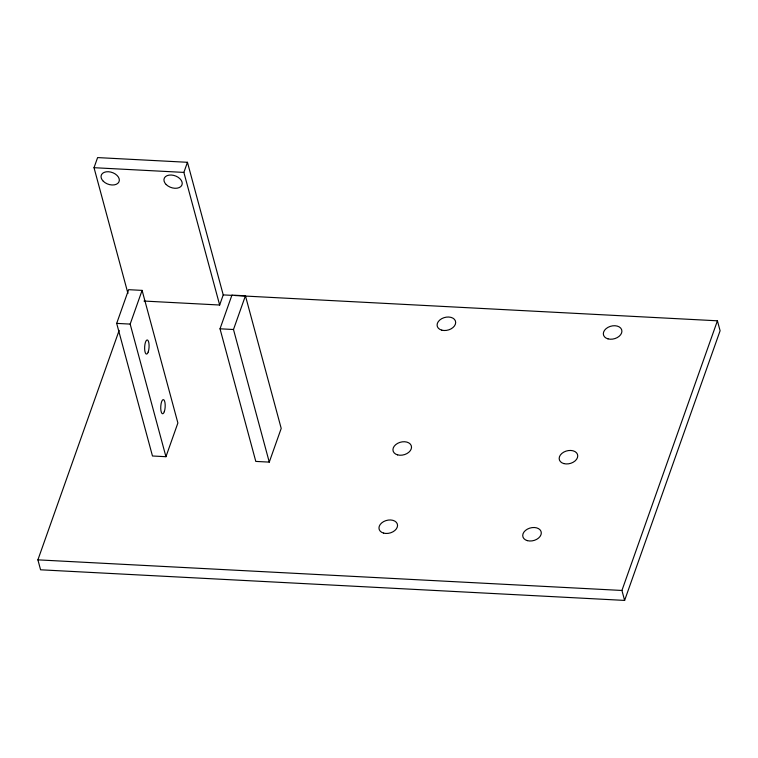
<?xml version="1.0" encoding="UTF-8"?>
<svg xmlns="http://www.w3.org/2000/svg" width="758" height="758" viewBox="0 0 758 758"><rect width="100%" height="100%" fill="white"/><g stroke="black" fill="none" stroke-linecap="round" stroke-linejoin="round"><path stroke-width="1.14" d="M127.95 293.45L94.02 167.698L97.602 157.588L187.453 162.297L223.231 294.9L219.659 305.019L143.992 301.049M116.685 323.391L128.623 289.679L142.097 290.39L177.884 422.992L165.945 456.704L152.472 455.994L116.685 323.391L130.168 324.092L165.945 456.704M235.056 295.525L717.419 320.805L720.1 330.753L624.62 600.412L40.581 569.798L37.9 559.859L119.158 330.384M130.168 324.092L142.097 290.39M219.659 305.019L183.872 172.407L187.453 162.297M220.019 328.801L231.948 295.099L245.431 295.8L281.209 428.412L269.27 462.115L255.797 461.414L220.019 328.801L233.492 329.512L269.27 462.115M233.492 329.512L245.431 295.8M624.62 600.412L621.93 590.463L717.419 320.805M94.02 167.698L183.872 172.407M223.231 294.9L232.697 295.402M37.9 559.859L621.93 590.463M441.753 330.156A9.466 6.519 -15.1 0 0 455.681 322.472A9.466 6.519 -15.1 0 0 441.724 318.663A9.466 6.519 -15.1 0 0 441.753 330.156M607.982 338.864A9.466 6.519 -15.1 0 0 621.911 331.189A9.466 6.519 -15.1 0 0 607.944 327.38A9.466 6.519 -15.1 0 0 607.982 338.864M397.599 454.876A9.466 6.519 -15.1 0 0 411.528 447.192A9.466 6.519 -15.1 0 0 397.562 443.383A9.466 6.519 -15.1 0 0 397.599 454.876M563.819 463.583A9.466 6.519 -15.1 0 0 577.748 455.909A9.466 6.519 -15.1 0 0 563.781 452.1A9.466 6.519 -15.1 0 0 563.819 463.583M383.624 533.111A9.466 6.519 -15.1 0 0 397.552 525.427A9.466 6.519 -15.1 0 0 383.586 521.618A9.466 6.519 -15.1 0 0 383.624 533.111M527.379 540.644A9.466 6.519 -15.1 0 0 541.307 532.959A9.466 6.519 -15.1 0 0 527.35 529.15A9.466 6.519 -15.1 0 0 527.379 540.644M164.306 411.67A7.097 2.208 -87 0 0 163.851 399.826A7.097 2.208 -87 0 0 160.743 408.59A7.097 2.208 -87 0 0 164.306 411.67M148.208 351.996A7.097 2.208 -87 0 0 147.744 340.162A7.097 2.208 -87 0 0 144.645 348.917A7.097 2.208 -87 0 0 148.208 351.996M103.296 181.257A9.466 6.206 19.5 0 0 118.864 182.072A9.466 6.206 19.5 0 0 108.394 171.725A9.466 6.206 19.5 0 0 103.296 181.257M166.192 184.554A9.466 6.206 19.5 0 0 181.759 185.369A9.466 6.206 19.5 0 0 171.289 175.022A9.466 6.206 19.5 0 0 166.192 184.554"/></g></svg>
